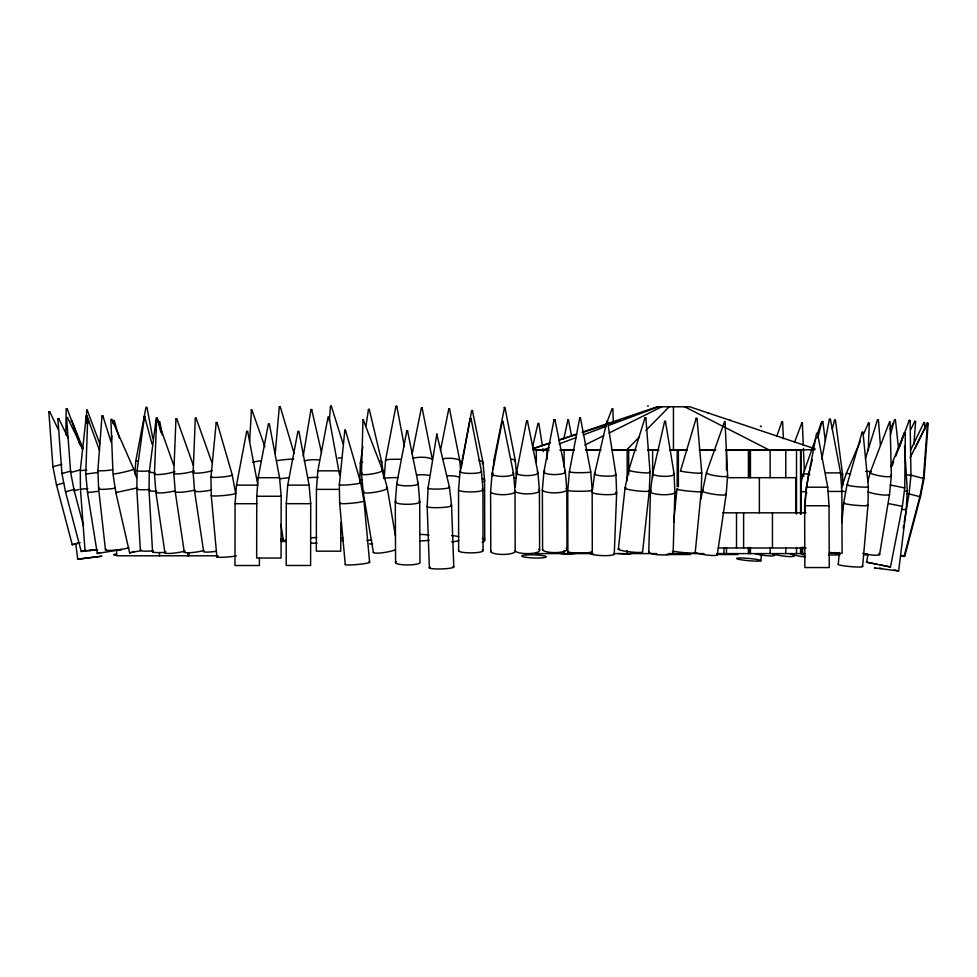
<?xml version="1.0" encoding="UTF-8"?>
<svg xmlns="http://www.w3.org/2000/svg" width="977" height="977" viewBox="0 0 977 977"><rect width="100%" height="100%" fill="white"/><g stroke="black" fill="none" stroke-linecap="round" stroke-linejoin="round"><path stroke-width="1.47" d="M257.586 483.652L247.645 431.248L246.717 431.248L236.495 485.154L235.066 503.705L234.981 565.512L259.394 565.512L259.406 557.965M256.756 496.255L256.658 558.05L281.071 558.05L281.168 496.255L279.556 477.704L269.334 423.798L268.406 423.798L258.172 477.704L256.756 496.255L281.168 496.255M286.298 503.692L286.2 565.488L310.613 565.488L310.71 503.692L309.098 485.129L298.877 431.236L297.948 431.236L287.714 485.129L286.298 503.692L310.71 503.692M339.593 475.103L328.993 416.923L328.064 416.923L317.843 470.829L316.414 489.379L316.328 551.175L340.741 551.175L340.778 522.536M905.325 433.031L904.421 432.848L905.325 433.031L904.763 487.889L902.369 506.33L890.462 566.965L879.996 564.926M136.841 488.903L137.098 470.438L144.486 416.361M149.029 490.307L149.286 471.842L156.308 417.826L157.199 417.79L160.924 432.445M65.825 434.765L66.216 408.862L67.132 408.704L82.153 448.638M361.502 473.686L362.98 419.683M847.083 484.665L862.08 432.274L862.972 432.347L868.345 486.631L867.967 505.121L862.618 566.428M85.927 423.578L86.758 409.961M87.674 419.17L85.781 473.979L87.503 492.481L97.285 553.446L121.38 549.624L120.489 549.514M648.765 552.115L650.462 491.895M673.177 552.188L674.875 491.968L674.118 473.93L665.447 421.356L664.641 421.356L652.77 473.234L650.511 491.175M538.62 489.465A12.298 3.187 -0.1 0 1 530.316 493.751A12.298 3.187 -0.1 0 1 515.013 491.089A12.298 3.187 -0.1 0 1 502.715 494.692A12.298 3.187 -0.1 0 1 490.637 491.101L492.139 473.283L502.227 421.575L502.972 421.49L513.499 473.283L515.013 491.089L515.184 550.845A12.298 3.187 -0.1 0 1 502.874 554.447A12.298 3.187 -0.1 0 1 490.796 550.845M503.155 421.6L502.312 421.661M515.294 487.291L516.54 472.453L526.64 420.733L527.385 420.66L537.9 472.453L539.426 490.259L539.597 550.014M554.887 419.658L554.044 419.744L554.973 419.719L565.317 471.427L566.782 489.245L567.002 548.989M695.148 553.129L701.217 491.541L701.767 473.002L697.028 418.522L696.137 418.425L697.028 418.522M154.476 473.674L156.625 419.609L157.444 419.524L173.576 464.844M173.808 473.002L175.958 418.938L176.788 418.852L193.422 465.589M193.153 472.331L195.302 418.266L196.121 418.18L211.753 462.084M614.252 554.325L616.634 493.361L615.937 474.553L607.474 421.148M868.235 450.641L869.298 423.273L868.431 423.065L863.485 434.228M249.648 441.47L251.443 409.827M619.247 548.72A12.298 1.392 6.4 0 0 628.699 551.712A12.298 1.392 6.4 0 0 642.61 551.712L649.302 490.662L650.047 472.233L645.87 418.022L644.979 417.9L645.87 418.022M461.144 468.264L471.647 410.609L472.404 410.535L482.968 462.329L484.58 480.134L484.726 539.89M472.575 410.645L471.732 410.706M453.768 566.758L451.569 505.463L449.444 487.169L436.817 434.215L428.097 487.902L427.181 506.697L429.379 567.991M664.604 421.405L665.532 421.405M802.422 554.411L802.838 546.925M804.682 513.975L805.842 493.006L808.565 474.688M904.519 445.512L907.291 491.077L906.216 509.628L898.645 570.922L874.415 567.942L875.307 567.832M134.863 473.967L135.766 461.132L145.988 407.226L146.916 407.226L152.876 438.673M111.012 441.812L102.878 415.848L101.999 415.933L97.908 470.169A10.771 1.197 -6.5 0 0 112.599 469.778M913.91 444.413L915.608 421.612L914.728 421.38L915.608 421.612M924.315 430.234C926.623 428.781 923.033 421.099 924.877 422.638M927.478 423.774L923.412 478.474L919.846 496.731L904.079 556.487L901.649 555.852M902.296 555.522L904.751 556.157L920.517 496.401L924.083 478.144L928.15 423.444L927.283 423.212L928.15 423.444M329.31 421.319L330.47 406.261L331.35 406.139L343.037 443.656M384.169 478.437L385.597 459.972L395.893 406.334L396.796 406.347L404.417 446.574M726.204 494.032L727.609 475.738L725.007 421.6M492.664 476.324L492.884 473.515M493.202 469.485L493.922 460.375L504.535 407.433M395.331 501.592L396.796 483.481L406.786 430.869L407.531 430.796L418.156 483.42L419.707 501.519L419.988 562.154A12.298 2.418 -0.2 0 1 406.127 564.914A12.298 2.418 -0.2 0 1 396.454 561.616M275.221 453.67L279.3 406.762L280.228 406.664L294.089 453.255M838.266 564.474L839.304 552.518M841.918 522.61L843.615 503.167L847.01 484.922M760.839 560.822A12.298 1.136 5.2 0 0 744.071 558.099A12.298 1.136 5.2 0 0 741.201 559.784A12.298 1.136 5.2 0 0 760.839 560.822L761.376 554.838M804.621 505.756L806.355 487.205L816.577 433.3L817.505 433.3L827.739 487.205L829.033 505.756L829.253 567.552L804.84 567.552L804.621 505.756L829.033 505.756M235.591 493.177L232.27 474.956L217.077 422.565L216.198 422.638L210.959 477.167L211.264 495.681L216.906 557M369.611 562.129L363.981 500.822L360.66 482.614L345.467 430.21L344.832 430.234L339.349 484.812L339.654 503.338L345.284 564.645M111.256 441.702L111.842 435.669M113.027 423.615L113.332 420.598L114.248 420.513L119.255 437.977M673.69 522.219L676.951 489.074M95.734 550.014L85.06 550.845L80.444 489.221L80.285 470.621L86.257 416.08L87.185 416.007L89.188 423.359M618.331 549.343L625.024 488.28M592.441 490.381L594.59 473.735L606.986 421.234M700.79 499.271L706.493 472.587L724.58 421.563M717.252 554.985L726.143 494.509M362.858 446.501L360.403 462.793L359.719 481.075A12.298 1.991 -2.3 0 1 362.186 480.025M365.996 425.764L368.451 409.473L369.294 409.4L381.738 461.974L383.888 478.62M303.2 456.161L310.979 409.571L311.724 409.619L321.531 452.583M139.894 550.845L129.636 552.884L130.478 552.493M879.581 554.618L889.51 494.484M903.224 528.154L903.725 525.174M904.226 522.207L909.037 493.971L910.955 475.469L910.124 420.623L909.233 420.464L910.124 420.623M592.294 551.834L592.172 490.198L590.731 471.744L580.472 418.107L579.727 418.083L569.371 471.744L567.759 490.454L567.881 552.078M821.742 459.41L829.412 418.986L830.352 418.986L840.574 472.892L841.869 491.443L842.089 553.238L829.241 553.238M483.065 550.466L482.943 489.538L481.429 471.341L471.036 418.425L470.206 418.461L460.082 471.341L458.567 489.538A12.298 2.113 -0.1 0 0 472.245 491.907A12.298 2.113 -0.1 0 0 482.137 489.013M554.044 419.719L543.957 471.427L542.394 489.245A12.298 3.187 -0.1 0 0 556.084 492.811A12.298 3.187 -0.1 0 0 565.976 488.439M563.827 438.881L567.93 419.829M890.462 566.965L866.538 562.19L867.991 554.789M412.196 453.755L421.356 407.946L422.101 407.873L432.371 459.666A10.771 2.784 0.1 0 0 424.409 457.334A10.771 2.784 0.1 0 0 413.112 458.335M440.493 450.348L448.773 408.972L449.518 408.899L459.788 460.692L460.411 468.117M625.072 487.926L628.822 469.839L644.979 417.948M532.612 446.819L538.009 423.346M800.774 483.957L803.106 474.346L816.076 437.513M808.626 474.395L812.314 459.74M817.847 437.745L821.901 421.612L822.829 421.673L825.406 441.164M832.306 429.001L834.517 420.208L835.445 420.257L842.565 474.26L842.748 485.63M867.723 481.746L870.287 472.209L889.583 421.722M890.487 434.545L894.492 419.841L895.421 419.915L898.584 448.699M680.517 470.841L696.137 418.437M907.291 491.077L905.093 491.077M865.414 458.616L877.517 419.67L878.408 419.78L880.399 445.39M899.744 446.428L903.041 436.279M841.429 488.28L846.326 473.308L860.444 441.177M776.8 436.169L781.795 422.003L782.626 422.101L783.395 438.649M794.448 442.508L801.958 422.699M817.578 433.263L821.071 423.346L821.987 423.493L821.095 423.395M890.462 430.075C888.801 427.67 895.433 422.259 893.1 422.931M606.253 424.128L612.115 408.679L612.933 408.85L613.263 422.32M892.038 466.102L893.65 461.828M895.787 456.125L909.233 420.464M890.682 466.75L904.458 432.86M846.326 473.308L850.491 473.906M910.735 429.611L914.741 421.38M910.735 449.86L924.01 422.406M910.039 457.847L927.1 423.664M915.339 447.906L927.283 423.212M626.745 449.786L639.495 436.89M645.87 430.43L669.245 406.786M449.664 409.033L448.809 409.033M527.556 420.769L526.627 420.769M311.724 409.644L310.796 409.644M363.224 419.792L382.557 470.145L387.234 487.853L395.416 535.958M251.04 409.998L251.858 409.827L264.852 446.66M407.678 430.906L406.872 430.93M157.419 419.56L156.528 419.683M196.121 418.193L195.302 418.351M567.6 419.976L568.028 420.012M369.379 409.461L368.451 409.497M471.097 418.51L470.23 418.51M331.362 406.188L330.568 406.285M102.854 415.884L101.987 415.982M584.771 445.085L603.701 435.681M609.098 432.982L661.808 406.786M437.305 434.289L436.695 434.228M144.608 416.458L152.082 444.23M538.815 423.31L542.382 445.659M801.506 422.748L802.349 422.821L803.277 445.329M543.493 449.786L549.172 447.661M559.113 443.949L576.149 437.574M583.245 434.924L605.972 426.424M608.805 425.361L658.51 406.786M129.636 552.884L115.872 492.652L113.027 474.285L110.877 419.438L111.757 419.231L133.849 469.387L136.524 477.545M113.759 473.943C115.665 474.187 131.174 470.609 133.153 469.461M116.715 492.261L115.884 492.555L137.22 487.914M533.051 448.809L548.94 443.436M559.039 440.016L576.357 434.142M582.133 432.188L657.179 406.786L689.713 406.786L815.013 448.822M87.246 419.231L88.064 419.084L99.544 450.519M86.464 473.76L85.805 474.089L97.834 472.489M88.284 492.225L87.539 492.603L98.103 491.297M97.285 553.446L99.63 552.835M533.271 448.382L550.649 442.776M559.332 439.968L576.711 434.362M582.5 432.493L605.667 425.019M610.014 423.615L620.151 420.342M396.76 406.371L395.893 406.371M580.436 418.132L579.544 418.119M79.589 542.785L72.249 544.726L56.483 484.971L52.917 466.713L48.85 412.013L49.742 411.769L58.351 429.611M83.692 550.894L81.262 551.529L65.496 491.773L61.93 473.515L57.863 418.815L58.754 418.571L68.024 437.794M83.448 525.724L74.215 490.747L70.662 472.489L66.583 417.79L67.486 417.545L82.703 449.115M52.917 466.713L61.807 464.319M70.662 472.489L79.54 470.096M72.249 544.726L79.406 542.785M81.262 551.529L85.744 550.307M49.717 411.781L48.887 412.001M58.73 418.583L57.899 418.803M67.45 417.558L66.619 417.777M63.639 483.029L56.483 484.971L57.338 484.751M78.685 489.526L74.215 490.747L75.07 490.539M70.808 471.122L61.93 473.515L62.687 473.332M74.643 489.294L65.496 491.773L66.351 491.553M73.263 424.531L79.894 444.816M77.696 559.162L101.913 556.182L77.72 559.271L75.84 544.213M132.054 552.042L134.276 551.455M862.105 432.298L862.972 432.384M71.907 421.087L71.003 421.27L71.919 421.087L82.789 447.918M78.453 542.992L77.659 543.139L80.016 542.723M67.095 408.704L66.314 408.838M87.429 419.206L88.064 419.084M116.617 549.941L118.876 549.66M87.087 416.019L86.294 416.08M80.285 470.621L86.745 470.108M80.468 489.221L87.832 488.634M85.06 550.845L97.663 549.843M279.398 406.762L280.228 406.664M904.055 556.487L901.771 555.852M647.47 405.968L648.398 405.968M707.629 412.844L708.557 412.844M363.468 419.646L362.626 419.854M114.224 420.513L113.332 420.611M729.709 420.293L730.637 420.293M158.824 421.539L159.752 421.539L162.316 435.009M532.88 449.786L548.512 449.786M560.163 449.786L574.012 449.786M585.516 449.786L601.026 449.786M611.614 449.786L635.783 449.786M647.836 449.786L658.632 449.786M670.442 449.786L687.075 449.786M699.178 449.786L715.823 449.786M725.972 449.786L814.928 449.786M549.037 450.287L536.324 450.287L536.324 462.439M560.163 450.287L574.317 450.287M585.724 450.287L600.134 450.287M611.858 450.287L636.174 450.287M648.13 450.287L658.779 450.287M669.978 450.287L677.22 450.287L677.22 486.741M687.454 450.287L678.38 450.287L678.38 486.741M699.679 450.287L715.335 450.287M726.167 450.287L801.116 450.287L801.116 514.097M135.766 461.132L137.855 461.132M317.843 470.829L339.227 470.829M825.675 472.892L840.574 472.892M258.172 477.704L279.556 477.704M727.376 477.68L795.986 477.68L795.986 512.827M236.495 485.154L257.855 485.154M287.714 485.129L309.098 485.129M806.355 487.205L827.739 487.205M316.414 489.379L338.311 489.379M827.959 491.443L841.869 491.443M235.066 503.705L256.975 503.705M722.797 512.827L805.988 512.827M718.229 547.987L806.025 547.987M535.543 553.593L592.99 553.593M613.532 553.593L656.739 553.593M668.366 553.593L704.087 553.593M716.703 553.593L802.63 553.593M666.058 554.533L690.483 554.533M717.961 554.545L737.769 554.545M217.737 555.791L116.678 555.791L116.678 549.929M924.047 478.144L923.412 477.961M144.181 416.458L145.011 416.373M345.443 430.21L344.576 430.32M217.053 422.553L216.186 422.662M895.237 419.902L894.59 419.854M901.429 509.42L906.18 509.738L905.423 509.42M879.202 568.162L881.987 568.455M176.752 418.84L175.897 419.023M864.828 553.776L867.625 554.167M878.14 419.707L877.517 419.707M894.053 570.055L898.645 570.922M834.602 420.244L835.408 420.244M822.805 421.649L821.926 421.637M869.2 423.261L868.419 423.078M841.441 490.991L845.3 491.687M906.558 493.556L909.037 493.971L908.244 493.825M906.815 474.773L910.93 475.469L910.259 475.347M504.095 407.568L504.938 407.507L515.282 460.375L516.601 475.555M904.018 487.755L904.751 487.889L890.181 485.007M902.357 506.33L888.765 503.656M866.55 562.178L876.992 564.23M801.702 422.797L802.312 422.797M782.43 422.052L781.82 422.04M864.218 554.521L866.904 555.034M834.297 552.493L839.414 553.641M840.098 554.667L831.28 552.555M919.638 496.182L920.517 496.401L919.748 496.182M926.868 423.603L926.611 423.542M911.639 475.347L923.387 478.474L922.728 478.29M909.502 493.996L919.846 496.731L919.064 496.511M902.467 555.522L904.751 556.157M684.682 406.786L768.789 449.786M87.161 409.961L99.752 443.619M568.443 419.902L571.569 435.986M373.434 552.555L363.212 492.42L361.514 474.15M542.858 448.638L543.322 451.618M203.656 551.578L194.57 491.101L193.153 472.746M184.311 552.249L175.237 491.773L173.821 473.418M164.979 552.921L155.893 492.445L154.476 474.089M280.961 524.393L283.135 539.133M105.492 550.014L98.653 488.952L97.908 470.487M149.041 490.637L152.583 552.029M136.841 489.221L140.383 550.625M803.412 448.321L804.34 470.829M422.284 407.946L421.356 407.946M890.096 421.881L891.342 475.75L889.583 493.959A12.298 2.052 9.6 0 1 881.913 494.863A12.298 2.052 9.6 0 1 867.735 491.822M542.369 490.075L542.601 549.819M395.306 502.227L395.587 562.862M490.613 491.932L490.772 551.675M458.531 490.088L458.653 551.016M801.116 547.511L801.116 553.593M800.566 450.287L800.566 514.097M800.566 547.511L800.566 553.593M796.511 450.287L796.511 514.097M796.511 547.511L796.511 553.593M785.777 450.287L785.777 477.631M785.777 547.511L785.777 553.593M772.453 512.827L772.453 547.987M770.132 450.287L770.132 477.631M770.132 547.511L770.132 553.593M759.373 477.68L759.373 512.827M750.446 450.287L750.446 477.631M750.446 547.511L750.446 553.593M750.067 450.287L750.067 477.631M750.067 547.511L750.067 553.593M748.406 450.287L748.406 477.631M748.406 547.511L748.406 553.593M743.619 512.827L743.619 547.987M736.511 512.827L736.511 547.987M726.461 450.287L726.461 470.035M726.461 547.511L726.461 553.593M723.969 547.511L723.969 553.593M673.446 406.786L673.446 449.786M652.624 450.287L652.624 477.631M628.687 450.287L628.687 474.59M627.161 450.287L627.161 480.672M627.161 550.552L627.161 553.593M564.108 450.287L564.108 466.994M564.108 550.552L564.108 553.593M546.986 450.287L546.986 459.398M188.988 552.86L188.988 555.791M187.902 552.86L187.902 555.791M159.459 552.86L159.459 555.791M481.429 471.341A10.771 1.844 -0.1 0 1 469.253 473.405A10.771 1.844 -0.1 0 1 460.826 470.877M482.259 549.941A12.298 2.113 -0.1 0 1 472.367 552.835A12.298 2.113 -0.1 0 1 458.677 550.466M153.108 550.943A12.298 1.246 -3.4 0 1 141.213 549.941M149.566 489.55A12.298 1.246 -3.4 0 1 137.672 488.537M149.176 470.938A10.771 1.087 -3.4 0 1 137.098 470.438M156.515 491.175A12.298 1.246 -3.4 0 1 149.86 489.941M153.413 472.599A10.771 1.087 -3.4 0 1 150.018 471.525M165.296 552.359A12.298 1.246 -3.4 0 1 153.401 551.346M194.228 470.767A10.771 1.575 -8.7 0 1 180.33 473.723A10.771 1.575 -8.7 0 1 174.517 472.502M194.716 490.063A12.298 1.807 -8.7 0 1 181.233 492.213A12.298 1.807 -8.7 0 1 175.225 491.297M203.802 550.539A12.298 1.807 -8.7 0 1 188.988 552.762A12.298 1.807 -8.7 0 1 185.117 551.187M236.373 555.95A12.298 1.111 -5.3 0 1 221.461 557.317A12.298 1.111 -5.3 0 1 217.822 556.34M232.27 474.956A10.771 0.977 -5.3 0 1 220.057 477.167A10.771 0.977 -5.3 0 1 211.777 476.581M235.542 493.47A12.298 1.111 -5.3 0 1 221.645 495.693A12.298 1.111 -5.3 0 1 211.313 495.388M359.976 482.43A10.771 0.977 -5.3 0 1 351.244 484.568A10.771 0.977 -5.3 0 1 339.385 484.555M363.981 500.822A12.298 1.111 -5.3 0 1 350.035 503.35A12.298 1.111 -5.3 0 1 340.57 502.679M368.83 561.922A12.298 1.111 -5.3 0 1 358.864 564.364A12.298 1.111 -5.3 0 1 345.333 564.352M512.791 472.587A10.771 2.784 -0.1 0 1 502.715 476.434A10.771 2.784 -0.1 0 1 492.884 472.587M538.791 549.221A12.298 3.187 -0.1 0 1 530.474 553.507A12.298 3.187 -0.1 0 1 515.184 550.845M211.313 490.039A12.298 1.807 -8.7 0 1 194.557 490.625M212.18 470.67A10.771 1.575 -8.7 0 1 198.416 473.137A10.771 1.575 -8.7 0 1 193.861 471.83M216.271 551.272A12.298 1.807 -8.7 0 1 203.643 551.101M417.435 482.882A10.771 2.113 -0.2 0 1 408.813 485.813A10.771 2.113 -0.2 0 1 396.796 483.481M418.901 500.908A12.298 2.418 -0.2 0 1 407.446 504.291A12.298 2.418 -0.2 0 1 396.173 500.981M865.61 471.256A10.771 1.221 6.4 0 1 870.763 471.598M478.925 460.485A10.771 2.784 -0.2 0 1 482.174 463.757M461.584 463.049A10.771 2.784 -0.2 0 1 462.365 461.62M482.357 538.364A12.298 3.187 -0.2 0 1 482.186 542.247M482.211 478.62A12.298 3.187 -0.2 0 1 483.676 481.771M754.977 553.703A12.298 1.844 8.5 0 0 771.012 555.937A12.298 1.844 8.5 0 0 772.428 553.703A12.298 1.844 8.5 0 0 790.649 556.609A12.298 1.844 8.5 0 0 789.868 553.703M800.676 475.164A10.771 1.612 8.5 0 1 803.937 476.324M805.28 556.988A12.298 1.844 8.5 0 1 790.54 553.727M800.578 552.664A12.298 1.844 8.5 0 1 802.703 552.97M631.008 553.385A12.298 1.136 5.2 0 1 618.258 553.507M575.306 553.495A12.298 2.418 0 0 1 560.334 553.446M809.237 475.005A10.771 1.099 3.3 0 1 809.408 474.163M806.611 493.373A12.298 1.258 3.3 0 1 806.807 492.42M804.73 555.156A12.298 1.258 3.3 0 1 805.048 553.641M803.705 475.274A10.771 1.612 8.5 0 1 809.786 474.053M801.311 491.675A12.298 1.844 8.5 0 1 806.391 491.846M514.5 477.57A12.298 2.113 -0.1 0 1 516.064 478.046M511.24 459.153A10.771 1.844 -0.1 0 1 514.488 461.327M494.582 461.327A10.771 1.844 -0.1 0 1 494.68 459.911M840.538 473.613A10.771 1.099 3.3 0 1 841.722 474.773M837.142 553.397A12.298 1.258 3.3 0 1 828.594 554.899M830.145 552.518A12.298 1.258 3.3 0 1 834.92 553.031M381.824 469.815A10.771 1.771 -9.7 0 1 372.103 473.93A10.771 1.771 -9.7 0 1 362.198 473.112M386.403 487.474A12.298 2.015 -9.7 0 1 375.302 492.176A12.298 2.015 -9.7 0 1 363.994 491.236M395.111 549.892A12.298 2.015 -9.7 0 1 380.871 552.933A12.298 2.015 -9.7 0 1 373.422 552.029M174.883 471.439A10.771 1.575 -8.7 0 1 160.985 474.395A10.771 1.575 -8.7 0 1 155.184 473.173M175.384 490.735A12.298 1.807 -8.7 0 1 160.57 492.958A12.298 1.807 -8.7 0 1 156.699 491.382M184.458 551.211A12.298 1.807 -8.7 0 1 169.656 553.434A12.298 1.807 -8.7 0 1 165.785 551.858M115.42 488.158A12.298 1.368 -6.5 0 1 102.109 489.355A12.298 1.368 -6.5 0 1 99.483 488.158M128.891 547.718A12.298 1.368 -6.5 0 1 112.917 550.271A12.298 1.368 -6.5 0 1 106.334 549.208M448.724 486.851A10.771 1.356 -2 0 1 440.102 489.013A10.771 1.356 -2 0 1 428.097 487.902M452.949 566.391A12.298 1.551 -2 0 1 441.494 568.932A12.298 1.551 -2 0 1 430.246 567.161M450.763 505.097A12.298 1.551 -2 0 1 440.908 507.564A12.298 1.551 -2 0 1 427.205 506.294M116.361 555.266A12.298 1.136 -5.2 0 1 116.007 553.91M458.763 540.611A12.298 3.187 0.1 0 1 451.704 541.783M451.508 535.567A12.298 3.187 0.1 0 1 458.64 536.739M442.496 458.848A10.771 2.784 0.1 0 1 454.427 458.64A10.771 2.784 0.1 0 1 459.813 461.425M447.405 475.762A12.298 3.187 0.1 0 1 458.811 476.984M716.556 553.922A12.298 1.832 8.5 0 1 711.109 555.424A12.298 1.832 8.5 0 1 695.429 552.603M725.447 493.446A12.298 1.832 8.5 0 1 713.882 494.289A12.298 1.832 8.5 0 1 702.976 490.088M727.609 475.738A10.771 1.612 8.5 0 1 716.813 475.97A10.771 1.612 8.5 0 1 706.493 472.587M674.875 491.968A12.298 2.772 1.8 0 1 660.916 494.618A12.298 2.772 1.8 0 1 651.378 490.503M673.422 473.295A10.771 2.43 1.8 0 1 664.702 476.349A10.771 2.43 1.8 0 1 652.77 473.234M672.384 551.468A12.298 2.772 1.8 0 1 662.43 554.948A12.298 2.772 1.8 0 1 648.813 551.394M591.488 551.59A12.298 0.965 0 0 1 579.996 552.921A12.298 0.965 0 0 1 568.773 551.59M591.366 489.965A12.298 0.965 0 0 1 581.474 491.284A12.298 0.965 0 0 1 567.784 490.198M590.731 471.744A10.771 0.843 0 0 1 578.543 472.685A10.771 0.843 0 0 1 570.128 471.525M566.196 548.195A12.298 3.187 -0.1 0 1 556.304 552.567A12.298 3.187 -0.1 0 1 542.626 548.989M564.608 470.731A10.771 2.784 -0.1 0 1 554.545 474.578A10.771 2.784 -0.1 0 1 544.714 470.731M649.302 490.662A12.298 1.392 6.4 0 1 635.392 490.662A12.298 1.392 6.4 0 1 625.939 487.67M649.363 471.842A10.771 1.221 6.4 0 1 639.251 472.404A10.771 1.221 6.4 0 1 629.579 469.607M615.766 492.298A12.298 1.991 2.3 0 1 607.682 494.68A12.298 1.991 2.3 0 1 592.257 492.42M615.192 474.089A10.771 1.746 2.3 0 1 605.325 476.117A10.771 1.746 2.3 0 1 595.298 473.32M614.24 553.812A12.298 1.991 2.3 0 1 600.525 555.522A12.298 1.991 2.3 0 1 590.694 552.396M701.059 472.77A10.771 0.647 5.8 0 1 691.081 472.648A10.771 0.647 5.8 0 1 681.25 470.755M701.217 491.541A12.298 0.733 5.8 0 1 687.417 490.967A12.298 0.733 5.8 0 1 677.794 488.976M694.354 552.677A12.298 0.733 5.8 0 1 689.09 553.055A12.298 0.733 5.8 0 1 673.287 551.26M867.222 504.755A12.298 1.136 5.2 0 1 855.498 505.256A12.298 1.136 5.2 0 1 844.592 502.666M861.861 566.074A12.298 1.136 5.2 0 1 851.749 566.709A12.298 1.136 5.2 0 1 838.339 564.181M868.345 486.631A10.771 1.001 5.2 0 1 856.035 486.619A10.771 1.001 5.2 0 1 847.877 484.482M890.682 475.176A10.771 1.795 9.6 0 1 880.546 475.994A10.771 1.795 9.6 0 1 871.057 471.891M878.897 553.434A12.298 2.052 9.6 0 1 875.978 555.217A12.298 2.052 9.6 0 1 862.703 553.434M537.203 471.757A10.771 2.784 -0.1 0 1 527.128 475.604A10.771 2.784 -0.1 0 1 517.297 471.757M285.907 541.38A12.298 0.733 -5.8 0 1 285.809 540.22M279.764 478.815A12.298 0.733 -5.8 0 1 288.789 477.753M276.662 460.717A10.771 0.647 -5.8 0 1 293.674 458.995M384.975 478.193A12.298 0.965 0 0 1 397.871 477.619M386.379 460.411A10.771 0.843 0 0 1 388.614 459.495A10.771 0.843 0 0 1 400.338 459.312M429.098 540.171A12.298 3.187 0.1 0 1 420.025 540.806M419.829 534.492A12.298 3.187 0.1 0 1 428.94 535.127M416.959 474.956A12.298 3.187 0.1 0 1 429.159 475.372M361.099 463.66A10.771 1.746 -2.3 0 1 362.565 461.877M379.638 461.217A10.771 1.746 -2.3 0 1 381.726 462.426M372.603 543.884A12.298 1.991 -2.3 0 1 369.514 543.859M366.839 540.55A12.298 1.991 -2.3 0 1 371.675 540M252.664 462.316A10.771 1.612 -8.5 0 1 260.493 460.814M280.607 538.632A12.298 1.832 -8.5 0 1 280.9 540.843M338.164 458.079A10.771 1.221 -6.4 0 1 340.875 457.847M343.403 540.415A12.298 1.392 -6.4 0 1 341.352 540.574M341.022 538.022A12.298 1.392 -6.4 0 1 343.049 537.716M304.287 460.936A10.771 2.43 -1.8 0 1 319.357 460.008M317.122 543.078A12.298 2.772 -1.8 0 1 310.796 543.102M310.515 537.985A12.298 2.772 -1.8 0 1 316.817 537.594M308.817 477.765A12.298 2.772 -1.8 0 1 318.221 477.46M90.763 550.283L89.994 550.503L92.424 549.868L90.763 550.283M760.472 426.387L761.364 426.485L760.533 426.375M526.408 557.391A12.298 1.563 1.9 0 0 546.192 557.024A12.298 1.563 1.9 0 0 529.485 554.814A12.298 1.563 1.9 0 0 526.408 557.391"/></g></svg>
